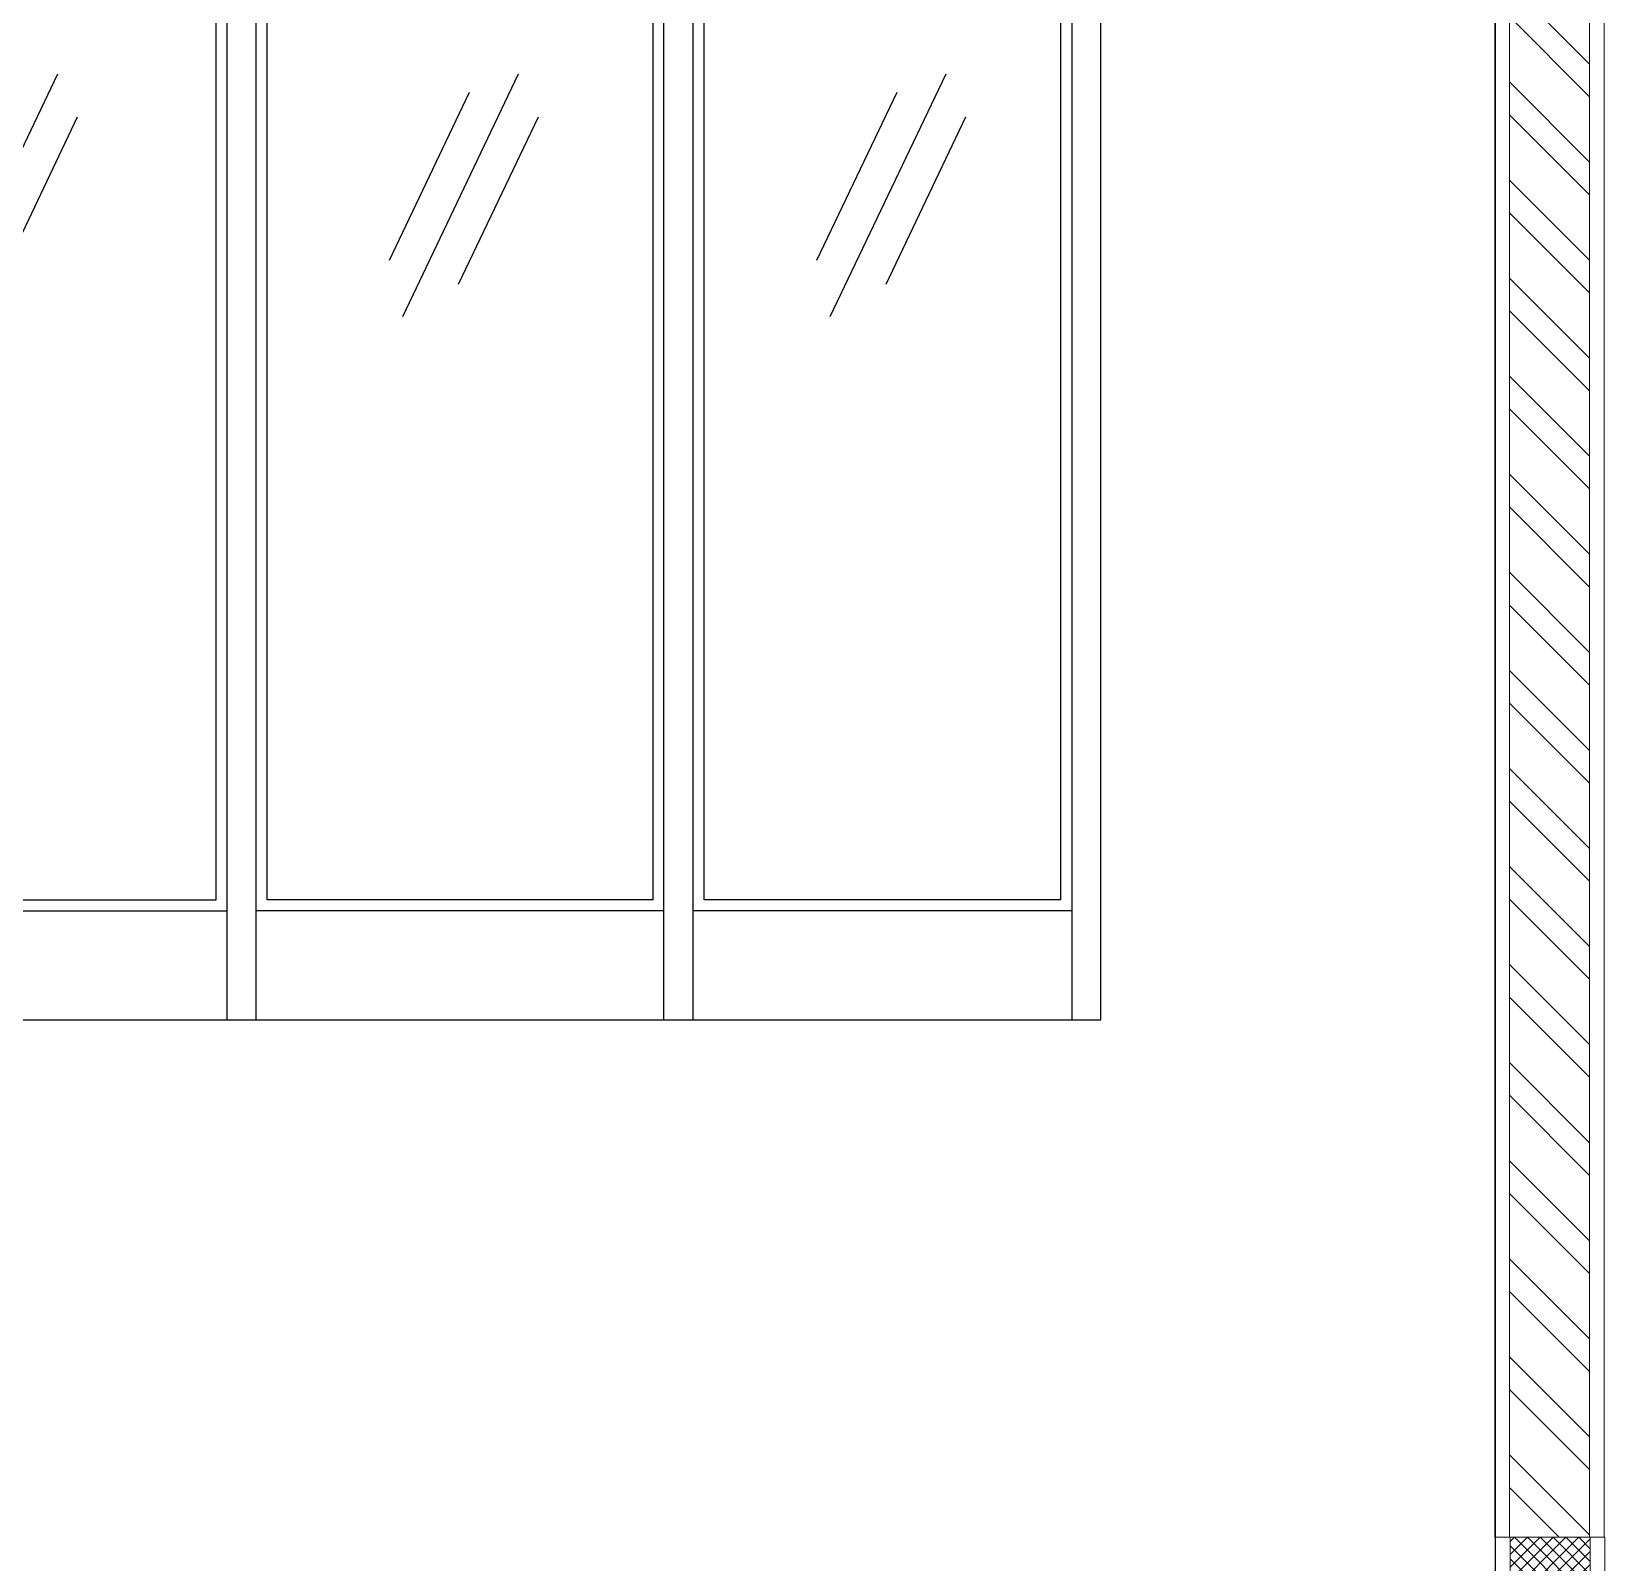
# Model space of a CAD drawing. Header units: millimetres. Extents: x -12161372 to 46643, y -9506984 to 15358.
# Drawn here: x 34383.6 to 34599.6, y 4202.1 to 4412.4 of the extents above; entities that cross this region are included whole.
import ezdxf

# ---------------------------------------------------------------- set-up
doc = ezdxf.new("R2010")
doc.units = ezdxf.units.MM
for name, color, linetype in [('A-Door', 160, 'Continuous'), ('NOITHAT', 21, 'Continuous'), ('sloof', 7, 'Continuous')]:
    doc.layers.add(name, color=color, linetype=linetype)
for name, color, linetype, lineweight in [('arsiran', 202, 'Continuous', 0), ('as', 7, 'Continuous', 0), ('bata', 249, 'Continuous', 9), ('dinding', 110, 'Continuous', 9)]:
    doc.layers.add(name, color=color, linetype=linetype, lineweight=lineweight)

# ---------------------------------------------------------------- blocks, each defined once
blk = doc.blocks.new('*U171')
h = blk.add_hatch()
h.set_pattern_fill('ANSI37', color=256, scale=10)
h.set_pattern_definition([(45, (0, -112.2057), (-0.88388348, 0.88388348), []), (135, (0, -112.2057), (-0.88388348, -0.88388348), [])])
h.paths.add_polyline_path([(-12037.03, 6544.72), (-12026.03, 6544.72), (-12026.03, 6564.72), (-12037.03, 6564.72)])
at = {"layer": 'bata'}
blk.add_lwpolyline([(-12037.03, 6544.72), (-12037.03, 6564.72), (-12026.03, 6564.72), (-12026.03, 6544.72)], close=True, dxfattribs=at)
at = {"layer": 'dinding'}
blk.add_lwpolyline([(-12039.03, 6544.72), (-12039.03, 6564.72), (-12024.03, 6564.72), (-12024.03, 6544.72)], close=True, dxfattribs=at)
blk = doc.blocks.new('*U172')
at = {"layer": 'arsiran'}
h = blk.add_hatch(dxfattribs=at)
h.set_pattern_fill('ANSI32', color=256)
h.set_pattern_definition([(45, (-2164.681, -4513.269), (-6.735192, 6.735192), []), (45, (-2160.191, -4513.269), (-6.735192, 6.735192), [])])
h.paths.add_polyline_path([(0, 5.5), (0, -5.5), (380, -5.5), (380, 5.5)])
blk.add_lwpolyline([(0, -5.5), (380, -5.5), (380, 5.5), (0, 5.5)], close=True, dxfattribs=at)
at = {"layer": 'dinding'}
blk.add_lwpolyline([(0, -7.5), (380, -7.5), (380, 7.5), (0, 7.5)], close=True, dxfattribs=at)
blk = doc.blocks.new('AE0F01')
for p, q in [((0, 0), (0, 2140)), ((0, 2140), (600, 2140)), ((600, 0), (600, 2140)), ((1240, 2140), (600, 2140)), ((640, 0), (640, 2140)), ((1800, 2140), (1240, 2140)), ((1800, 0), (1800, 2140)), ((40, 0), (40, 2100)), ((40, 2100), (600, 2100)), ((1200, 2100), (640, 2100)), ((1200, 0), (1200, 2100)), ((1760, 2100), (1240, 2100)), ((1240, 0), (1240, 2100)), ((1760, 2100), (1760, 0)), ((55, 2085), (585, 2085)), ((55, 165), (55, 2085)), ((585, 165), (585, 2085)), ((655, 165), (655, 2085)), ((1185, 2085), (655, 2085)), ((1185, 165), (1185, 2085)), ((1745, 2085), (1255, 2085)), ((1255, 165), (1255, 2085)), ((1745, 165), (1745, 2085)), ((55, 165), (585, 165)), ((1185, 165), (655, 165)), ((1745, 165), (1255, 165)), ((40, 150), (600, 150)), ((1200, 150), (640, 150)), ((1760, 150), (1240, 150)), ((0, 0), (1800, 0))]:
    blk.add_line(p, q)
at = {"ltscale": 10}
for p, q in [((366.9, 1299.2), (208, 965.9)), ((999.9, 1299.2), (841, 965.9)), ((1586.9, 1299.2), (1428, 965.9)), ((299.5, 1274.1), (189.4, 1043)), ((932.6, 1274.1), (822.4, 1043)), ((1519.6, 1274.1), (1409.4, 1043)), ((394.1, 1240), (284.5, 1010.1)), ((1027.1, 1240), (917.5, 1010.1)), ((1614.1, 1240), (1504.5, 1010.1))]:
    blk.add_line(p, q, dxfattribs=at)

msp = doc.modelspace()

# ---------------------------------------------------------------- linework, layer by layer
at = {"layer": 'as', "ltscale": 10}
msp.add_line((34584.66, 4185.56), (34584.66, 4406.717), dxfattribs=at)
at = {"layer": 'NOITHAT', "ltscale": 10}
msp.add_line((34584.66, 4165.56), (34584.66, 4985.56), dxfattribs=at)

# ---------------------------------------------------------------- block references
at = {"layer": 'A-Door', "xscale": 0.1, "yscale": 0.1, "zscale": 0.1}
msp.add_blockref('AE0F01', (34350.433, 4276.629), dxfattribs=at)
at = {"layer": 'dinding', "rotation": 270}
msp.add_blockref('*U172', (34592.067, 4585.56), dxfattribs=at)
at = {"layer": 'sloof'}
msp.add_blockref('*U171', (46623.686, -2359.157), dxfattribs=at)

doc.saveas('drawing.dxf')
